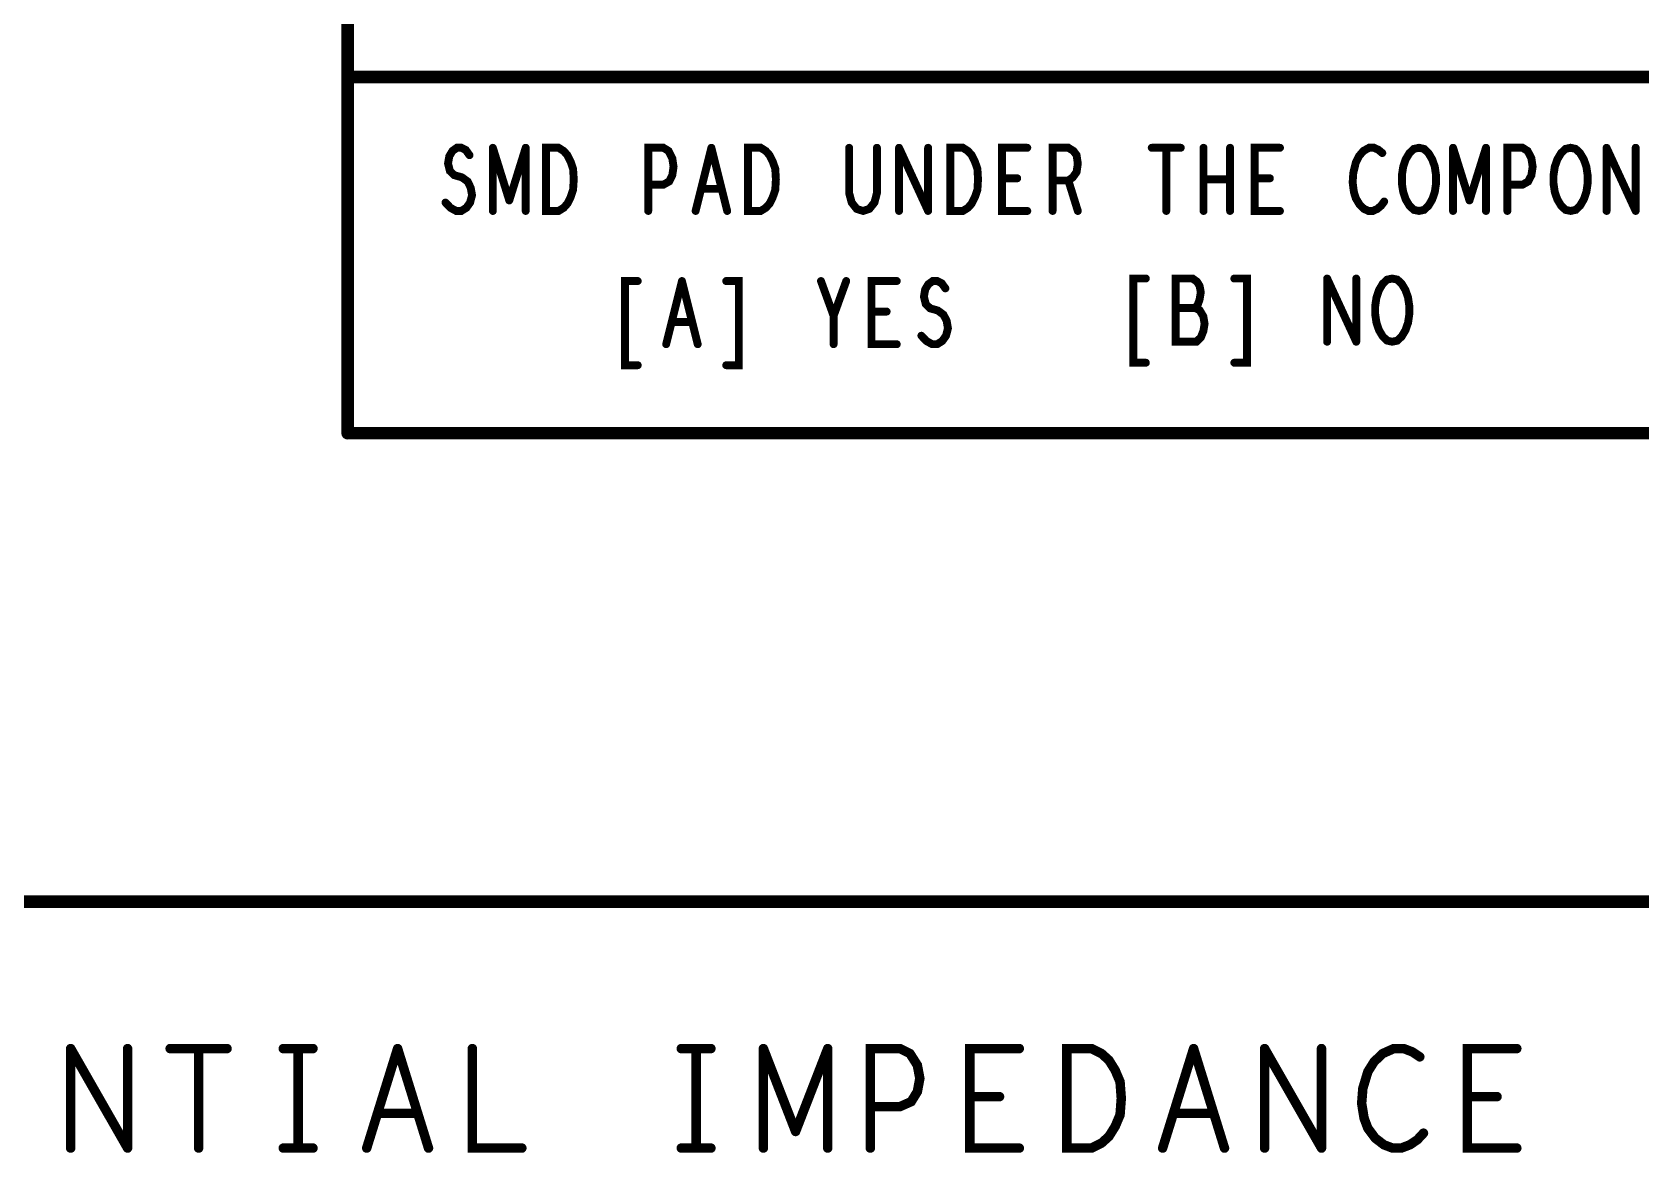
# Model space of a CAD drawing. Header units: millimetres. Extents: x 3362 to 3827, y -139 to 191.
# Drawn here: x 3708.82 to 3734.7, y -16.47 to 1.55 of the extents above; entities that cross this region are included whole.
import ezdxf

# ---------------------------------------------------------------- set-up
doc = ezdxf.new("R2010")
doc.units = ezdxf.units.MM
doc.header["$LTSCALE"] = 23.1
doc.layers.get('0').update_dxf_attribs({"linetype": 'CONTINUOUS'})

# ---------------------------------------------------------------- blocks, each defined once
blk = doc.blocks.new('PAD_R1')
at = {"const_width": 0.5}
blk.add_lwpolyline([(0.25, 0, 1), (-0.25, 0, 1)], format="xyb", close=True, dxfattribs=at)

msp = doc.modelspace()

# ---------------------------------------------------------------- linework, layer by layer
for points, const_width in [([(3713.899, 20.653), (3713.899, -4.896)], 0.203), ([(3713.9, 0.834), (3759.833, 0.834)], 0.203), ([(3715.472, -1.187), (3715.553, -1.272), (3715.645, -1.322), (3715.726, -1.322), (3715.807, -1.272), (3715.868, -1.187), (3715.899, -1.068), (3715.878, -0.95), (3715.828, -0.848), (3715.736, -0.781), (3715.614, -0.747), (3715.543, -0.679), (3715.513, -0.56), (3715.533, -0.442), (3715.584, -0.357), (3715.655, -0.306), (3715.726, -0.306), (3715.797, -0.34), (3715.858, -0.425)], 0.127), ([(3716.234, -1.322), (3716.234, -0.306)], 0.127), ([(3716.234, -0.306), (3716.498, -1.153)], 0.127), ([(3716.498, -1.153), (3716.762, -0.306)], 0.127), ([(3716.762, -0.306), (3716.762, -1.322)], 0.127), ([(3718.733, -1.322), (3718.733, -0.306), (3718.977, -0.306), (3719.059, -0.357), (3719.12, -0.476), (3719.14, -0.611), (3719.12, -0.747), (3719.069, -0.848), (3718.977, -0.899), (3718.733, -0.899)], 0.127), ([(3719.495, -1.322), (3719.749, -0.306)], 0.127), ([(3719.749, -0.306), (3720.003, -1.322)], 0.127), ([(3721.964, -0.306), (3721.964, -1.035), (3722.005, -1.187), (3722.086, -1.289), (3722.188, -1.322), (3722.289, -1.289), (3722.371, -1.187), (3722.411, -1.035), (3722.411, -0.306)], 0.127), ([(3722.767, -1.322), (3722.767, -0.306)], 0.127), ([(3722.767, -0.306), (3723.234, -1.322)], 0.127), ([(3723.234, -1.322), (3723.234, -0.306)], 0.127), ([(3724.829, -1.322), (3724.423, -1.322), (3724.423, -0.306), (3724.829, -0.306)], 0.127), ([(3725.236, -1.322), (3725.236, -0.306), (3725.49, -0.306), (3725.571, -0.357), (3725.622, -0.425), (3725.642, -0.56), (3725.622, -0.696), (3725.561, -0.781), (3725.49, -0.832), (3725.236, -0.832)], 0.127), ([(3726.831, -0.306), (3727.298, -0.306)], 0.127), ([(3727.065, -0.306), (3727.065, -1.322)], 0.127), ([(3727.664, -1.322), (3727.664, -0.306)], 0.127), ([(3728.091, -0.306), (3728.091, -1.322)], 0.127), ([(3728.893, -1.322), (3728.487, -1.322), (3728.487, -0.306), (3728.893, -0.306)], 0.127), ([(3730.539, -0.391), (3730.478, -0.34), (3730.407, -0.306), (3730.326, -0.306), (3730.235, -0.357), (3730.163, -0.442), (3730.113, -0.543), (3730.072, -0.713), (3730.062, -0.865), (3730.082, -1.018), (3730.113, -1.119), (3730.174, -1.221), (3730.245, -1.289), (3730.316, -1.322), (3730.387, -1.322), (3730.458, -1.289), (3730.519, -1.238), (3730.57, -1.17)], 0.127), ([(3731.677, -0.306), (3731.941, -1.153)], 0.127), ([(3731.677, -1.322), (3731.677, -0.306)], 0.127), ([(3731.941, -1.153), (3732.206, -0.306)], 0.127), ([(3732.206, -0.306), (3732.206, -1.322)], 0.127), ([(3732.551, -1.322), (3732.551, -0.306), (3732.795, -0.306), (3732.876, -0.357), (3732.937, -0.476), (3732.957, -0.611), (3732.937, -0.747), (3732.886, -0.848), (3732.795, -0.899), (3732.551, -0.899)], 0.127), ([(3734.146, -0.306), (3734.614, -1.322)], 0.127), ([(3734.146, -1.322), (3734.146, -0.306)], 0.127), ([(3734.614, -1.322), (3734.614, -0.306)], 0.127), ([(3724.667, -0.797), (3724.423, -0.797)], 0.127), ([(3725.49, -0.832), (3725.642, -1.322)], 0.127), ([(3728.091, -0.814), (3727.664, -0.814)], 0.127), ([(3728.731, -0.797), (3728.487, -0.797)], 0.127), ([(3719.912, -0.967), (3719.587, -0.967)], 0.127), ([(3718.564, -2.449), (3718.361, -2.449), (3718.361, -3.803), (3718.564, -3.803)], 0.127), ([(3719.021, -3.465), (3719.275, -2.449)], 0.127), ([(3719.275, -2.449), (3719.529, -3.465)], 0.127), ([(3719.987, -3.803), (3720.19, -3.803), (3720.19, -2.449), (3719.987, -2.449)], 0.127), ([(3721.714, -3.465), (3721.714, -3.008), (3721.511, -2.449)], 0.127), ([(3721.917, -2.449), (3721.714, -3.008)], 0.127), ([(3722.73, -3.465), (3722.323, -3.465), (3722.323, -2.449), (3722.73, -2.449)], 0.127), ([(3723.126, -3.329), (3723.207, -3.414), (3723.299, -3.465), (3723.38, -3.465), (3723.461, -3.414), (3723.522, -3.329), (3723.553, -3.211), (3723.533, -3.092), (3723.482, -2.991), (3723.39, -2.923), (3723.268, -2.889), (3723.197, -2.821), (3723.167, -2.703), (3723.187, -2.584), (3723.238, -2.5), (3723.309, -2.449), (3723.38, -2.449), (3723.451, -2.483), (3723.512, -2.567)], 0.127), ([(3726.736, -2.409), (3726.533, -2.409), (3726.533, -3.763), (3726.736, -3.763)], 0.127), ([(3727.529, -2.883), (3727.57, -2.832), (3727.6, -2.747), (3727.62, -2.629), (3727.6, -2.527), (3727.559, -2.46), (3727.488, -2.409), (3727.214, -2.409), (3727.214, -3.425), (3727.549, -3.425), (3727.62, -3.357), (3727.661, -3.255), (3727.681, -3.137), (3727.661, -3.018), (3727.6, -2.917), (3727.529, -2.883), (3727.214, -2.883)], 0.127), ([(3728.159, -3.763), (3728.362, -3.763), (3728.362, -2.409), (3728.159, -2.409)], 0.127), ([(3729.652, -3.425), (3729.652, -2.409)], 0.127), ([(3729.652, -2.409), (3730.12, -3.425)], 0.127), ([(3730.12, -3.425), (3730.12, -2.409)], 0.127), ([(3719.438, -3.109), (3719.113, -3.109)], 0.127), ([(3722.567, -2.94), (3722.323, -2.94)], 0.127), ([(3713.9, -4.896), (3759.865, -4.896)], 0.203), ([(3660.145, -12.429), (3781.993, -12.429)], 0.203), ([(3709.444, -14.793), (3710.359, -16.393)], 0.152), ([(3709.444, -16.393), (3709.444, -14.793)], 0.152), ([(3710.359, -16.393), (3710.359, -14.793)], 0.152), ([(3711.044, -14.793), (3711.959, -14.793)], 0.152), ([(3711.502, -14.793), (3711.502, -16.393)], 0.152), ([(3712.863, -14.793), (3713.341, -14.793)], 0.152), ([(3713.102, -14.793), (3713.102, -16.393)], 0.152), ([(3714.205, -16.393), (3714.702, -14.793)], 0.152), ([(3714.702, -14.793), (3715.199, -16.393)], 0.152), ([(3715.904, -14.793), (3715.904, -16.393), (3716.7, -16.393)], 0.152), ([(3719.264, -14.793), (3719.741, -14.793)], 0.152), ([(3719.503, -14.793), (3719.503, -16.393)], 0.152), ([(3720.585, -16.393), (3720.585, -14.793)], 0.152), ([(3720.585, -14.793), (3721.103, -16.126)], 0.152), ([(3721.103, -16.126), (3721.62, -14.793)], 0.152), ([(3721.62, -14.793), (3721.62, -16.393)], 0.152), ([(3722.305, -16.393), (3722.305, -14.793), (3722.782, -14.793), (3722.942, -14.873), (3723.061, -15.06), (3723.101, -15.273), (3723.061, -15.486), (3722.962, -15.646), (3722.782, -15.726), (3722.305, -15.726)], 0.152), ([(3724.701, -16.393), (3723.905, -16.393), (3723.905, -14.793), (3724.701, -14.793)], 0.152), ([(3727.006, -16.393), (3727.504, -14.793)], 0.152), ([(3727.504, -14.793), (3728.001, -16.393)], 0.152), ([(3728.646, -14.793), (3729.561, -16.393)], 0.152), ([(3728.646, -16.393), (3728.646, -14.793)], 0.152), ([(3729.561, -16.393), (3729.561, -14.793)], 0.152), ([(3731.142, -14.926), (3731.022, -14.846), (3730.883, -14.793), (3730.724, -14.793), (3730.545, -14.873), (3730.406, -15.006), (3730.306, -15.166), (3730.226, -15.433), (3730.207, -15.673), (3730.246, -15.913), (3730.306, -16.073), (3730.425, -16.233), (3730.565, -16.34), (3730.704, -16.393), (3730.843, -16.393), (3730.983, -16.34), (3731.102, -16.26), (3731.201, -16.153)], 0.152), ([(3732.702, -16.393), (3731.906, -16.393), (3731.906, -14.793), (3732.702, -14.793)], 0.152), ([(3724.383, -15.566), (3723.905, -15.566)], 0.152), ([(3732.384, -15.566), (3731.906, -15.566)], 0.152), ([(3715.02, -15.833), (3714.384, -15.833)], 0.152), ([(3727.822, -15.833), (3727.185, -15.833)], 0.152), ([(3712.863, -16.393), (3713.341, -16.393)], 0.152), ([(3719.264, -16.393), (3719.741, -16.393)], 0.152)]:
    msp.add_lwpolyline(points, dxfattribs=dict(const_width=const_width))
for points, const_width in [([(3717.088, -1.322), (3717.088, -0.306), (3717.291, -0.306), (3717.372, -0.357), (3717.433, -0.425), (3717.484, -0.527), (3717.524, -0.645), (3717.535, -0.814), (3717.524, -0.984), (3717.484, -1.102), (3717.433, -1.204), (3717.372, -1.272), (3717.291, -1.322)], 0.127), ([(3720.339, -1.322), (3720.339, -0.306), (3720.542, -0.306), (3720.623, -0.357), (3720.684, -0.425), (3720.735, -0.527), (3720.776, -0.645), (3720.786, -0.814), (3720.776, -0.984), (3720.735, -1.102), (3720.684, -1.204), (3720.623, -1.272), (3720.542, -1.322)], 0.127), ([(3723.59, -1.322), (3723.59, -0.306), (3723.793, -0.306), (3723.874, -0.357), (3723.935, -0.425), (3723.986, -0.527), (3724.027, -0.645), (3724.037, -0.814), (3724.027, -0.984), (3723.986, -1.102), (3723.935, -1.204), (3723.874, -1.272), (3723.793, -1.322)], 0.127), ([(3731.129, -1.322), (3731.047, -1.305), (3730.976, -1.238), (3730.915, -1.136), (3730.875, -1.018), (3730.854, -0.882), (3730.854, -0.747), (3730.875, -0.611), (3730.915, -0.493), (3730.976, -0.391), (3731.047, -0.324), (3731.129, -0.306), (3731.21, -0.324), (3731.281, -0.391), (3731.342, -0.493), (3731.383, -0.611), (3731.403, -0.747), (3731.403, -0.882), (3731.383, -1.018), (3731.342, -1.136), (3731.281, -1.238), (3731.21, -1.305)], 0.127), ([(3733.567, -1.322), (3733.486, -1.305), (3733.415, -1.238), (3733.354, -1.136), (3733.313, -1.018), (3733.293, -0.882), (3733.293, -0.747), (3733.313, -0.611), (3733.354, -0.493), (3733.415, -0.391), (3733.486, -0.324), (3733.567, -0.306), (3733.648, -0.324), (3733.719, -0.391), (3733.78, -0.493), (3733.821, -0.611), (3733.841, -0.747), (3733.841, -0.882), (3733.821, -1.018), (3733.78, -1.136), (3733.719, -1.238), (3733.648, -1.305)], 0.127), ([(3730.699, -3.425), (3730.618, -3.408), (3730.546, -3.34), (3730.486, -3.239), (3730.445, -3.12), (3730.425, -2.985), (3730.425, -2.849), (3730.445, -2.714), (3730.486, -2.595), (3730.546, -2.493), (3730.618, -2.426), (3730.699, -2.409), (3730.78, -2.426), (3730.851, -2.493), (3730.912, -2.595), (3730.953, -2.714), (3730.973, -2.849), (3730.973, -2.985), (3730.953, -3.12), (3730.912, -3.239), (3730.851, -3.34), (3730.78, -3.408)], 0.127), ([(3725.466, -16.393), (3725.466, -14.793), (3725.863, -14.793), (3726.023, -14.873), (3726.142, -14.98), (3726.242, -15.14), (3726.321, -15.326), (3726.341, -15.593), (3726.321, -15.86), (3726.242, -16.046), (3726.142, -16.206), (3726.023, -16.313), (3725.863, -16.393)], 0.152)]:
    msp.add_lwpolyline(points, close=True, dxfattribs=dict(const_width=const_width))

# ---------------------------------------------------------------- block references
for p, xscale, yscale in [((3713.9, 0.834), 0.2032, 0.2032), ((3716.234, -0.306), 0.127, 0.127), ((3716.234, -0.306), 0.127, 0.127), ((3716.762, -0.306), 0.127, 0.127), ((3716.762, -0.306), 0.127, 0.127), ((3719.749, -0.306), 0.127, 0.127), ((3719.749, -0.306), 0.127, 0.127), ((3721.964, -0.306), 0.127, 0.127), ((3722.411, -0.306), 0.127, 0.127), ((3722.767, -0.306), 0.127, 0.127), ((3722.767, -0.306), 0.127, 0.127), ((3723.234, -0.306), 0.127, 0.127), ((3724.829, -0.306), 0.127, 0.127), ((3726.831, -0.306), 0.127, 0.127), ((3727.065, -0.306), 0.127, 0.127), ((3727.298, -0.306), 0.127, 0.127), ((3727.664, -0.306), 0.127, 0.127), ((3728.091, -0.306), 0.127, 0.127), ((3728.893, -0.306), 0.127, 0.127), ((3731.677, -0.306), 0.127, 0.127), ((3731.677, -0.306), 0.127, 0.127), ((3732.206, -0.306), 0.127, 0.127), ((3732.206, -0.306), 0.127, 0.127), ((3734.146, -0.306), 0.127, 0.127), ((3734.146, -0.306), 0.127, 0.127), ((3734.614, -0.306), 0.127, 0.127), ((3715.858, -0.425), 0.127, 0.127), ((3730.539, -0.391), 0.127, 0.127), ((3724.423, -0.797), 0.127, 0.127), ((3724.667, -0.797), 0.127, 0.127), ((3725.236, -0.832), 0.127, 0.127), ((3725.49, -0.832), 0.127, 0.127), ((3727.664, -0.814), 0.127, 0.127), ((3728.091, -0.814), 0.127, 0.127), ((3728.487, -0.797), 0.127, 0.127), ((3728.731, -0.797), 0.127, 0.127), ((3718.733, -0.899), 0.127, 0.127), ((3719.587, -0.967), 0.127, 0.127), ((3719.912, -0.967), 0.127, 0.127), ((3732.551, -0.899), 0.127, 0.127), ((3715.472, -1.187), 0.127, 0.127), ((3716.234, -1.322), 0.127, 0.127), ((3716.498, -1.153), 0.127, 0.127), ((3716.498, -1.153), 0.127, 0.127), ((3716.762, -1.322), 0.127, 0.127), ((3718.733, -1.322), 0.127, 0.127), ((3719.495, -1.322), 0.127, 0.127), ((3720.003, -1.322), 0.127, 0.127), ((3722.767, -1.322), 0.127, 0.127), ((3723.234, -1.322), 0.127, 0.127), ((3723.234, -1.322), 0.127, 0.127), ((3724.829, -1.322), 0.127, 0.127), ((3725.236, -1.322), 0.127, 0.127), ((3725.642, -1.322), 0.127, 0.127), ((3727.065, -1.322), 0.127, 0.127), ((3727.664, -1.322), 0.127, 0.127), ((3728.091, -1.322), 0.127, 0.127), ((3728.893, -1.322), 0.127, 0.127), ((3730.57, -1.17), 0.127, 0.127), ((3731.677, -1.322), 0.127, 0.127), ((3731.941, -1.153), 0.127, 0.127), ((3731.941, -1.153), 0.127, 0.127), ((3732.206, -1.322), 0.127, 0.127), ((3732.551, -1.322), 0.127, 0.127), ((3734.146, -1.322), 0.127, 0.127), ((3734.614, -1.322), 0.127, 0.127), ((3734.614, -1.322), 0.127, 0.127), ((3718.564, -2.449), 0.127, 0.127), ((3719.275, -2.449), 0.127, 0.127), ((3719.275, -2.449), 0.127, 0.127), ((3719.987, -2.449), 0.127, 0.127), ((3721.511, -2.449), 0.127, 0.127), ((3721.917, -2.449), 0.127, 0.127), ((3722.73, -2.449), 0.127, 0.127), ((3723.512, -2.567), 0.127, 0.127), ((3726.736, -2.409), 0.127, 0.127), ((3728.159, -2.409), 0.127, 0.127), ((3729.652, -2.409), 0.127, 0.127), ((3729.652, -2.409), 0.127, 0.127), ((3730.12, -2.409), 0.127, 0.127), ((3727.214, -2.883), 0.127, 0.127), ((3727.529, -2.883), 0.127, 0.127), ((3719.113, -3.109), 0.127, 0.127), ((3719.438, -3.109), 0.127, 0.127), ((3721.714, -3.008), 0.127, 0.127), ((3722.323, -2.94), 0.127, 0.127), ((3722.567, -2.94), 0.127, 0.127), ((3723.126, -3.329), 0.127, 0.127), ((3729.652, -3.425), 0.127, 0.127), ((3730.12, -3.425), 0.127, 0.127), ((3730.12, -3.425), 0.127, 0.127), ((3719.021, -3.465), 0.127, 0.127), ((3719.529, -3.465), 0.127, 0.127), ((3721.714, -3.465), 0.127, 0.127), ((3722.73, -3.465), 0.127, 0.127), ((3718.564, -3.803), 0.127, 0.127), ((3719.987, -3.803), 0.127, 0.127), ((3726.736, -3.763), 0.127, 0.127), ((3728.159, -3.763), 0.127, 0.127), ((3713.899, -4.896), 0.2032, 0.2032), ((3713.9, -4.896), 0.2032, 0.2032), ((3709.444, -14.793), 0.1524, 0.1524), ((3709.444, -14.793), 0.1524, 0.1524), ((3710.359, -14.793), 0.1524, 0.1524), ((3711.044, -14.793), 0.1524, 0.1524), ((3711.502, -14.793), 0.1524, 0.1524), ((3711.959, -14.793), 0.1524, 0.1524), ((3712.863, -14.793), 0.1524, 0.1524), ((3713.102, -14.793), 0.1524, 0.1524), ((3713.341, -14.793), 0.1524, 0.1524), ((3714.702, -14.793), 0.1524, 0.1524), ((3714.702, -14.793), 0.1524, 0.1524), ((3715.904, -14.793), 0.1524, 0.1524), ((3719.264, -14.793), 0.1524, 0.1524), ((3719.503, -14.793), 0.1524, 0.1524), ((3719.741, -14.793), 0.1524, 0.1524), ((3720.585, -14.793), 0.1524, 0.1524), ((3720.585, -14.793), 0.1524, 0.1524), ((3721.62, -14.793), 0.1524, 0.1524), ((3721.62, -14.793), 0.1524, 0.1524), ((3724.701, -14.793), 0.1524, 0.1524), ((3727.504, -14.793), 0.1524, 0.1524), ((3727.504, -14.793), 0.1524, 0.1524), ((3728.646, -14.793), 0.1524, 0.1524), ((3728.646, -14.793), 0.1524, 0.1524), ((3729.561, -14.793), 0.1524, 0.1524), ((3732.702, -14.793), 0.1524, 0.1524), ((3731.142, -14.926), 0.1524, 0.1524), ((3723.905, -15.566), 0.1524, 0.1524), ((3724.383, -15.566), 0.1524, 0.1524), ((3731.906, -15.566), 0.1524, 0.1524), ((3732.384, -15.566), 0.1524, 0.1524), ((3714.384, -15.833), 0.1524, 0.1524), ((3715.02, -15.833), 0.1524, 0.1524), ((3722.305, -15.726), 0.1524, 0.1524), ((3727.185, -15.833), 0.1524, 0.1524), ((3727.822, -15.833), 0.1524, 0.1524), ((3721.103, -16.126), 0.1524, 0.1524), ((3721.103, -16.126), 0.1524, 0.1524), ((3731.201, -16.153), 0.1524, 0.1524), ((3709.444, -16.393), 0.1524, 0.1524), ((3710.359, -16.393), 0.1524, 0.1524), ((3710.359, -16.393), 0.1524, 0.1524), ((3711.502, -16.393), 0.1524, 0.1524), ((3712.863, -16.393), 0.1524, 0.1524), ((3713.102, -16.393), 0.1524, 0.1524), ((3713.341, -16.393), 0.1524, 0.1524), ((3714.205, -16.393), 0.1524, 0.1524), ((3715.199, -16.393), 0.1524, 0.1524), ((3716.7, -16.393), 0.1524, 0.1524), ((3719.264, -16.393), 0.1524, 0.1524), ((3719.503, -16.393), 0.1524, 0.1524), ((3719.741, -16.393), 0.1524, 0.1524), ((3720.585, -16.393), 0.1524, 0.1524), ((3721.62, -16.393), 0.1524, 0.1524), ((3722.305, -16.393), 0.1524, 0.1524), ((3724.701, -16.393), 0.1524, 0.1524), ((3727.006, -16.393), 0.1524, 0.1524), ((3728.001, -16.393), 0.1524, 0.1524), ((3728.646, -16.393), 0.1524, 0.1524), ((3729.561, -16.393), 0.1524, 0.1524), ((3729.561, -16.393), 0.1524, 0.1524), ((3732.702, -16.393), 0.1524, 0.1524)]:
    msp.add_blockref('PAD_R1', p, dxfattribs=dict(xscale=xscale, yscale=yscale))

doc.saveas('drawing.dxf')
